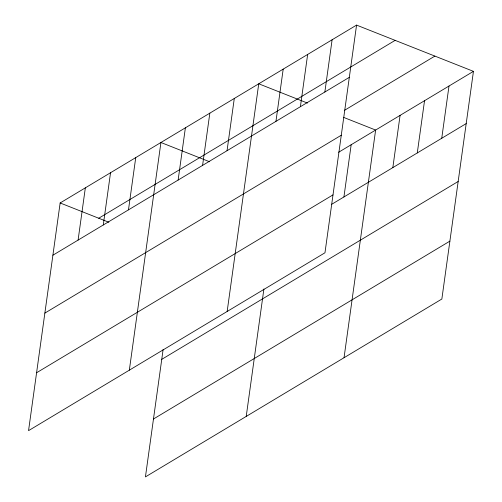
<?xml version="1.0" encoding="UTF-8"?>
<svg xmlns="http://www.w3.org/2000/svg" width="502" height="502" viewBox="0 0 502 502"><rect width="100%" height="100%" fill="white"/><g stroke="black" fill="none" stroke-linecap="round" stroke-linejoin="round"><path stroke-width="0.75" d="M356.564 25.1L60.146 202.971L28.551 430.647L324.97 252.776L356.564 25.1L473.449 71.353L441.854 299.029L145.436 476.9L163.125 349.455M78.092 240.088L85.34 187.855M103.286 224.971L110.534 172.732M128.481 209.855L135.735 157.615M129.334 370.169L160.929 142.493L209.616 161.763M178.135 180.061L185.382 127.822M202.588 165.384L209.836 113.145M227.042 150.713L234.29 98.474M227.155 311.472L258.743 83.796L307.431 103.067M275.949 121.358L283.197 69.125M246.218 416.422L263.901 288.976M300.403 106.688L307.651 54.448M324.857 92.01L332.111 39.777M343.926 196.966L351.174 144.727M344.039 357.725L375.628 130.049L343.606 117.38M392.834 167.612L400.081 115.378M417.287 152.941L424.535 100.701M441.741 138.263L448.995 86.03M98.718 218.238L395.137 40.361M52.898 255.211L349.317 77.339M344.328 110.427L434.876 56.092M44.866 313.104L341.278 135.233M338.618 152.263L473.449 71.353M36.59 372.754L333.002 194.883M331.37 204.496L466.195 123.592M161.751 359.357L458.163 181.486M153.474 419.007L449.886 241.136M60.146 202.971L108.834 222.235"/></g></svg>
